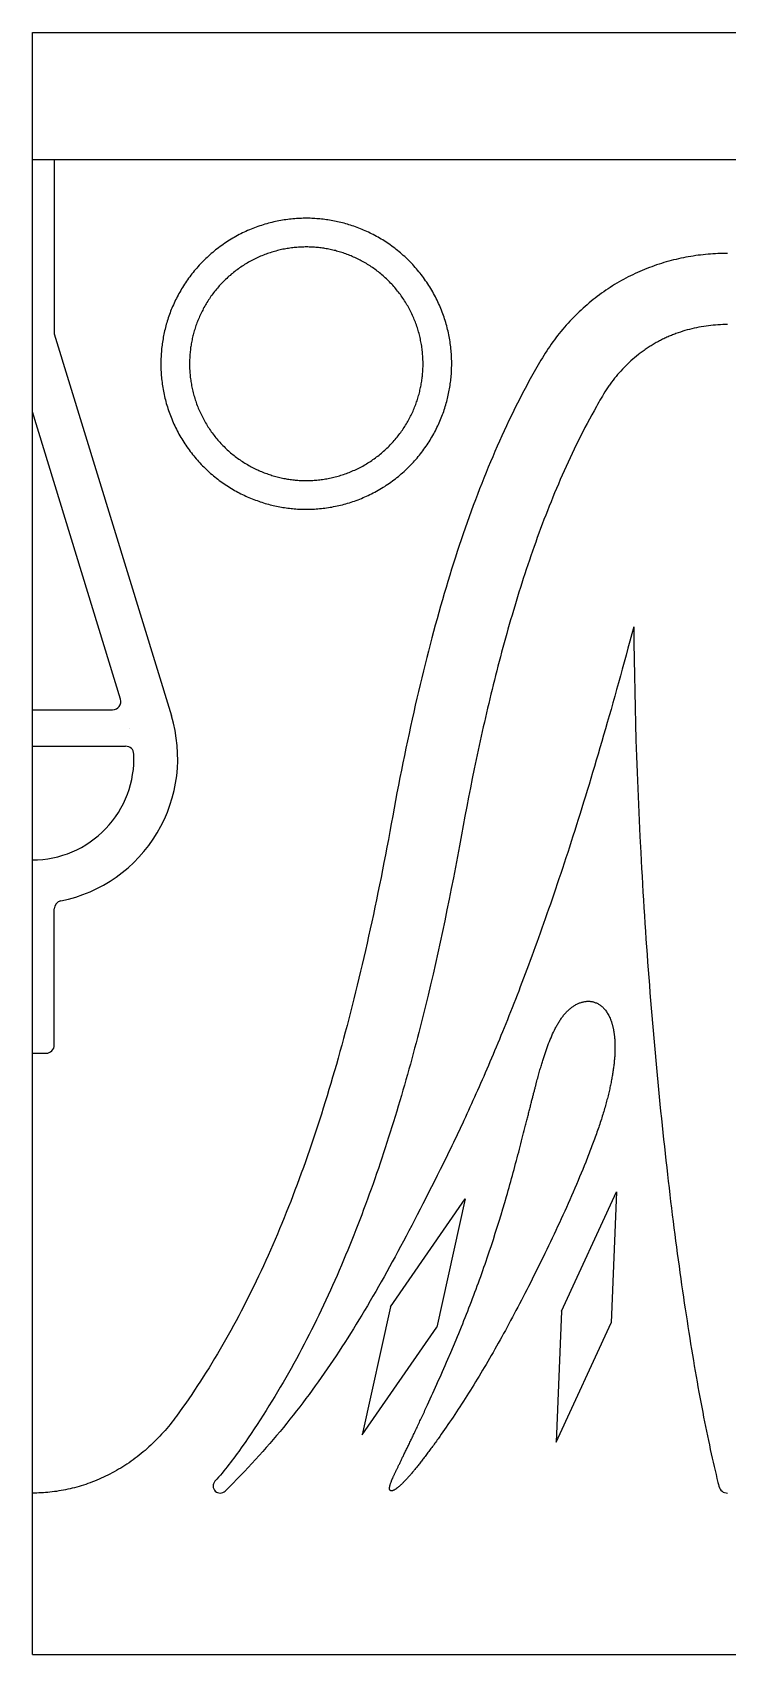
# Model space of a CAD drawing. Extents: x -111 to 2985, y -118 to 122.
# Drawn here: x -79.24 to -63.5, y 4.48 to 41.2 of the extents above; entities that cross this region are included whole.
import ezdxf

# ---------------------------------------------------------------- set-up
doc = ezdxf.new("R2010")
doc.units = 0
doc.layers.add('LAYER_03', color=5, linetype='CONTINUOUS')

msp = doc.modelspace()

# ---------------------------------------------------------------- linework, layer by layer
at = {"layer": 'LAYER_03'}
for points in [[(-79.245, 4.476), (-79.245, 41.2)], [(-79.245, 4.476), (-16.271, 4.476), (-16.271, 41.2)], [(-79.245, 41.2), (-16.271, 41.2)], [(-79.245, 38.321), (-16.271, 38.321)], [(-78.749, 38.321), (-78.749, 34.374)], [(-63.501, 36.197), (-63.556, 36.197), (-63.611, 36.196), (-63.667, 36.195), (-63.722, 36.193), (-63.777, 36.19), (-63.833, 36.187), (-63.888, 36.183), (-63.944, 36.178), (-64, 36.173), (-64.055, 36.168), (-64.111, 36.161), (-64.167, 36.154), (-64.223, 36.147), (-64.278, 36.138), (-64.334, 36.13), (-64.39, 36.12), (-64.446, 36.11), (-64.501, 36.099), (-64.557, 36.088), (-64.613, 36.075), (-64.668, 36.063), (-64.724, 36.049), (-64.779, 36.035), (-64.834, 36.02), (-64.889, 36.005), (-64.945, 35.989), (-65, 35.972), (-65.054, 35.954), (-65.109, 35.936), (-65.164, 35.917), (-65.218, 35.897), (-65.272, 35.877), (-65.326, 35.856), (-65.38, 35.835), (-65.434, 35.812), (-65.488, 35.789), (-65.541, 35.766), (-65.594, 35.741), (-65.647, 35.716), (-65.699, 35.691), (-65.752, 35.664), (-65.804, 35.637), (-65.855, 35.609), (-65.907, 35.581), (-65.958, 35.552), (-66.009, 35.522), (-66.06, 35.491), (-66.11, 35.46), (-66.16, 35.428), (-66.209, 35.396), (-66.259, 35.363), (-66.307, 35.329), (-66.356, 35.295), (-66.404, 35.26), (-66.452, 35.224), (-66.499, 35.188), (-66.546, 35.151), (-66.593, 35.113), (-66.639, 35.075), (-66.684, 35.036), (-66.729, 34.997), (-66.774, 34.957), (-66.819, 34.916), (-66.862, 34.875), (-66.906, 34.833), (-66.949, 34.791), (-66.991, 34.748), (-67.033, 34.704), (-67.074, 34.66), (-67.115, 34.616), (-67.156, 34.571), (-67.196, 34.525), (-67.235, 34.479), (-67.274, 34.432), (-67.312, 34.385), (-67.35, 34.337), (-67.387, 34.289), (-67.423, 34.241), (-67.46, 34.192), (-67.495, 34.142), (-67.53, 34.092), (-67.564, 34.042), (-67.598, 33.991), (-67.631, 33.94), (-67.664, 33.888), (-67.696, 33.836), (-67.727, 33.783), (-67.758, 33.73), (-67.819, 33.624), (-67.88, 33.517), (-67.939, 33.41), (-67.999, 33.302), (-68.057, 33.193), (-68.115, 33.083), (-68.173, 32.973), (-68.23, 32.862), (-68.286, 32.751), (-68.342, 32.638), (-68.397, 32.525), (-68.452, 32.412), (-68.506, 32.297), (-68.56, 32.182), (-68.613, 32.066), (-68.665, 31.95), (-68.717, 31.832), (-68.769, 31.714), (-68.82, 31.595), (-68.871, 31.476), (-68.921, 31.355), (-68.971, 31.234), (-69.02, 31.112), (-69.069, 30.989), (-69.117, 30.866), (-69.165, 30.742), (-69.213, 30.616), (-69.26, 30.49), (-69.306, 30.363), (-69.352, 30.236), (-69.398, 30.107), (-69.444, 29.978), (-69.489, 29.848), (-69.533, 29.716), (-69.578, 29.584), (-69.622, 29.451), (-69.665, 29.318), (-69.708, 29.183), (-69.751, 29.047), (-69.793, 28.911), (-69.836, 28.773), (-69.877, 28.635), (-69.919, 28.495), (-69.96, 28.355), (-70, 28.213), (-70.041, 28.071), (-70.081, 27.928), (-70.121, 27.783), (-70.16, 27.638), (-70.199, 27.492), (-70.238, 27.344), (-70.276, 27.196), (-70.315, 27.046), (-70.352, 26.895), (-70.39, 26.744), (-70.427, 26.591), (-70.464, 26.437), (-70.501, 26.282), (-70.538, 26.126), (-70.574, 25.969), (-70.61, 25.81), (-70.645, 25.65), (-70.681, 25.49), (-70.716, 25.328), (-70.751, 25.164), (-70.786, 25), (-70.82, 24.834), (-70.854, 24.667), (-70.888, 24.499), (-70.922, 24.33), (-70.955, 24.159), (-70.988, 23.987), (-71.021, 23.814), (-71.054, 23.639), (-71.086, 23.463), (-71.119, 23.285), (-71.151, 23.108), (-71.184, 22.932), (-71.217, 22.757), (-71.25, 22.584), (-71.283, 22.411), (-71.317, 22.239), (-71.35, 22.069), (-71.384, 21.899), (-71.419, 21.731), (-71.453, 21.563), (-71.488, 21.397), (-71.523, 21.231), (-71.558, 21.067), (-71.594, 20.904), (-71.63, 20.741), (-71.666, 20.58), (-71.702, 20.419), (-71.739, 20.26), (-71.775, 20.101), (-71.813, 19.944), (-71.85, 19.787), (-71.888, 19.632), (-71.925, 19.477), (-71.964, 19.323), (-72.002, 19.171), (-72.041, 19.019), (-72.08, 18.868), (-72.119, 18.718), (-72.159, 18.569), (-72.199, 18.42), (-72.239, 18.273), (-72.28, 18.126), (-72.32, 17.981), (-72.361, 17.836), (-72.403, 17.692), (-72.445, 17.549), (-72.487, 17.407), (-72.529, 17.266), (-72.572, 17.125), (-72.614, 16.986), (-72.658, 16.847), (-72.701, 16.709), (-72.745, 16.572), (-72.79, 16.435), (-72.834, 16.3), (-72.879, 16.165), (-72.924, 16.031), (-72.97, 15.898), (-73.016, 15.766), (-73.062, 15.634), (-73.109, 15.503), (-73.156, 15.373), (-73.203, 15.244), (-73.251, 15.116), (-73.299, 14.988), (-73.348, 14.861), (-73.396, 14.735), (-73.446, 14.61), (-73.495, 14.485), (-73.545, 14.361), (-73.596, 14.238), (-73.646, 14.116), (-73.697, 13.994), (-73.749, 13.873), (-73.801, 13.753), (-73.853, 13.633), (-73.906, 13.514), (-73.959, 13.396), (-74.013, 13.279), (-74.067, 13.162), (-74.122, 13.046), (-74.176, 12.931), (-74.232, 12.816), (-74.288, 12.702), (-74.344, 12.589), (-74.401, 12.476), (-74.458, 12.364), (-74.515, 12.253), (-74.573, 12.143), (-74.632, 12.033), (-74.691, 11.924), (-74.751, 11.815), (-74.811, 11.707), (-74.871, 11.6), (-74.932, 11.494), (-74.994, 11.388), (-75.056, 11.282), (-75.118, 11.178), (-75.181, 11.074), (-75.245, 10.971), (-75.309, 10.868), (-75.374, 10.766), (-75.439, 10.665), (-75.505, 10.564), (-75.571, 10.464), (-75.638, 10.364), (-75.706, 10.265), (-75.774, 10.167), (-75.843, 10.07), (-75.912, 9.973), (-75.982, 9.876), (-76.017, 9.828), (-76.053, 9.781), (-76.089, 9.734), (-76.126, 9.688), (-76.163, 9.642), (-76.201, 9.597), (-76.24, 9.552), (-76.279, 9.508), (-76.318, 9.464), (-76.358, 9.421), (-76.399, 9.379), (-76.44, 9.337), (-76.481, 9.296), (-76.523, 9.255), (-76.565, 9.215), (-76.608, 9.176), (-76.651, 9.137), (-76.695, 9.099), (-76.739, 9.062), (-76.783, 9.025), (-76.828, 8.99), (-76.873, 8.954), (-76.919, 8.92), (-76.964, 8.886), (-77.011, 8.853), (-77.057, 8.82), (-77.104, 8.789), (-77.151, 8.758), (-77.198, 8.728), (-77.246, 8.698), (-77.294, 8.67), (-77.342, 8.642), (-77.391, 8.614), (-77.439, 8.588), (-77.488, 8.562), (-77.537, 8.537), (-77.587, 8.513), (-77.636, 8.489), (-77.686, 8.467), (-77.736, 8.445), (-77.786, 8.424), (-77.836, 8.403), (-77.886, 8.384), (-77.936, 8.365), (-77.987, 8.347), (-78.037, 8.329), (-78.088, 8.313), (-78.138, 8.297), (-78.189, 8.282), (-78.24, 8.267), (-78.29, 8.254), (-78.341, 8.241), (-78.392, 8.229), (-78.443, 8.217), (-78.493, 8.207), (-78.544, 8.197), (-78.595, 8.188), (-78.645, 8.179), (-78.696, 8.171), (-78.746, 8.164), (-78.797, 8.158), (-78.847, 8.152), (-78.897, 8.147), (-78.947, 8.143), (-78.997, 8.139), (-79.047, 8.137), (-79.096, 8.134), (-79.146, 8.133), (-79.195, 8.132), (-79.245, 8.131)], [(-63.501, 34.586), (-63.556, 34.586), (-63.61, 34.585), (-63.664, 34.583), (-63.718, 34.58), (-63.773, 34.576), (-63.827, 34.571), (-63.881, 34.566), (-63.935, 34.56), (-63.989, 34.552), (-64.042, 34.544), (-64.096, 34.536), (-64.149, 34.526), (-64.203, 34.515), (-64.256, 34.504), (-64.309, 34.492), (-64.362, 34.478), (-64.414, 34.464), (-64.466, 34.449), (-64.518, 34.434), (-64.57, 34.417), (-64.621, 34.4), (-64.673, 34.381), (-64.698, 34.372), (-64.723, 34.362), (-64.749, 34.352), (-64.774, 34.342), (-64.799, 34.332), (-64.824, 34.321), (-64.849, 34.31), (-64.874, 34.299), (-64.899, 34.288), (-64.923, 34.276), (-64.948, 34.265), (-64.972, 34.253), (-64.996, 34.241), (-65.021, 34.228), (-65.045, 34.216), (-65.069, 34.203), (-65.093, 34.19), (-65.116, 34.177), (-65.14, 34.164), (-65.164, 34.15), (-65.187, 34.136), (-65.21, 34.122), (-65.233, 34.108), (-65.256, 34.094), (-65.279, 34.079), (-65.302, 34.064), (-65.325, 34.049), (-65.347, 34.034), (-65.37, 34.019), (-65.392, 34.003), (-65.414, 33.987), (-65.436, 33.971), (-65.458, 33.955), (-65.48, 33.939), (-65.501, 33.922), (-65.522, 33.906), (-65.565, 33.872), (-65.607, 33.837), (-65.648, 33.801), (-65.689, 33.765), (-65.729, 33.729), (-65.768, 33.691), (-65.807, 33.653), (-65.845, 33.615), (-65.882, 33.575), (-65.919, 33.535), (-65.956, 33.495), (-65.991, 33.454), (-66.026, 33.412), (-66.06, 33.37), (-66.094, 33.327), (-66.127, 33.284), (-66.159, 33.24), (-66.175, 33.218), (-66.191, 33.196), (-66.206, 33.174), (-66.222, 33.151), (-66.237, 33.129), (-66.252, 33.106), (-66.281, 33.06), (-66.309, 33.014), (-66.337, 32.968), (-66.365, 32.921), (-66.393, 32.874), (-66.42, 32.827), (-66.447, 32.78), (-66.473, 32.732), (-66.526, 32.637), (-66.578, 32.542), (-66.63, 32.446), (-66.681, 32.35), (-66.731, 32.254), (-66.781, 32.158), (-66.83, 32.061), (-66.879, 31.964), (-66.927, 31.866), (-66.974, 31.768), (-67.021, 31.67), (-67.068, 31.572), (-67.113, 31.473), (-67.158, 31.374), (-67.203, 31.275), (-67.247, 31.176), (-67.29, 31.076), (-67.333, 30.977), (-67.376, 30.877), (-67.418, 30.776), (-67.459, 30.676), (-67.5, 30.575), (-67.541, 30.474), (-67.581, 30.373), (-67.62, 30.272), (-67.659, 30.171), (-67.698, 30.069), (-67.736, 29.967), (-67.773, 29.865), (-67.811, 29.763), (-67.847, 29.661), (-67.884, 29.559), (-67.92, 29.456), (-67.955, 29.353), (-67.99, 29.251), (-68.025, 29.148), (-68.06, 29.044), (-68.094, 28.941), (-68.127, 28.838), (-68.16, 28.734), (-68.193, 28.631), (-68.226, 28.527), (-68.258, 28.423), (-68.29, 28.319), (-68.321, 28.215), (-68.352, 28.111), (-68.383, 28.007), (-68.414, 27.903), (-68.444, 27.798), (-68.474, 27.694), (-68.503, 27.589), (-68.532, 27.485), (-68.561, 27.38), (-68.59, 27.275), (-68.618, 27.17), (-68.646, 27.065), (-68.674, 26.96), (-68.701, 26.855), (-68.728, 26.75), (-68.755, 26.644), (-68.781, 26.539), (-68.808, 26.433), (-68.834, 26.328), (-68.86, 26.222), (-68.885, 26.117), (-68.91, 26.011), (-68.935, 25.905), (-68.96, 25.8), (-68.985, 25.694), (-69.009, 25.588), (-69.033, 25.482), (-69.057, 25.376), (-69.08, 25.27), (-69.104, 25.164), (-69.15, 24.951), (-69.195, 24.739), (-69.239, 24.526), (-69.282, 24.313), (-69.325, 24.1), (-69.367, 23.886), (-69.408, 23.673), (-69.449, 23.459), (-69.488, 23.246), (-69.527, 23.032), (-69.572, 22.789), (-69.617, 22.546), (-69.663, 22.303), (-69.71, 22.06), (-69.758, 21.817), (-69.806, 21.575), (-69.856, 21.333), (-69.906, 21.09), (-69.957, 20.849), (-70.009, 20.607), (-70.062, 20.365), (-70.117, 20.124), (-70.172, 19.883), (-70.228, 19.642), (-70.285, 19.402), (-70.344, 19.162), (-70.403, 18.922), (-70.433, 18.802), (-70.464, 18.682), (-70.495, 18.562), (-70.526, 18.443), (-70.557, 18.323), (-70.589, 18.203), (-70.621, 18.084), (-70.653, 17.965), (-70.685, 17.845), (-70.718, 17.726), (-70.752, 17.607), (-70.785, 17.488), (-70.819, 17.369), (-70.853, 17.251), (-70.888, 17.132), (-70.923, 17.013), (-70.958, 16.895), (-70.994, 16.777), (-71.03, 16.658), (-71.066, 16.54), (-71.103, 16.422), (-71.14, 16.304), (-71.177, 16.186), (-71.215, 16.069), (-71.253, 15.951), (-71.292, 15.834), (-71.331, 15.716), (-71.37, 15.599), (-71.41, 15.482), (-71.45, 15.365), (-71.49, 15.248), (-71.531, 15.132), (-71.573, 15.015), (-71.615, 14.899), (-71.657, 14.783), (-71.699, 14.667), (-71.743, 14.551), (-71.786, 14.435), (-71.83, 14.32), (-71.874, 14.204), (-71.919, 14.089), (-71.965, 13.974), (-72.011, 13.859), (-72.057, 13.744), (-72.104, 13.63), (-72.151, 13.516), (-72.199, 13.402), (-72.247, 13.288), (-72.296, 13.174), (-72.345, 13.061), (-72.395, 12.948), (-72.445, 12.835), (-72.496, 12.722), (-72.547, 12.61), (-72.599, 12.498), (-72.652, 12.386), (-72.704, 12.274), (-72.758, 12.163), (-72.812, 12.051), (-72.867, 11.941), (-72.922, 11.83), (-72.978, 11.72), (-73.034, 11.61), (-73.091, 11.5), (-73.149, 11.391), (-73.207, 11.281), (-73.266, 11.173), (-73.325, 11.064), (-73.385, 10.956), (-73.446, 10.848), (-73.507, 10.741), (-73.568, 10.634), (-73.631, 10.527), (-73.694, 10.421), (-73.757, 10.315), (-73.822, 10.209), (-73.887, 10.104), (-73.952, 9.999), (-74.019, 9.895), (-74.086, 9.791), (-74.153, 9.687), (-74.221, 9.584), (-74.29, 9.482), (-74.36, 9.38), (-74.43, 9.278), (-74.501, 9.176), (-74.572, 9.075), (-74.608, 9.025), (-74.644, 8.975), (-74.681, 8.925), (-74.718, 8.876), (-74.755, 8.826), (-74.793, 8.777), (-74.831, 8.729), (-74.869, 8.68), (-74.908, 8.632), (-74.948, 8.585), (-74.988, 8.537), (-75.028, 8.491), (-75.069, 8.444), (-75.11, 8.398)], [(-78.749, 34.374), (-76.098, 25.73)], [(-65.627, 27.747), (-65.67, 27.584), (-65.714, 27.422), (-65.757, 27.261), (-65.8, 27.102), (-65.843, 26.944), (-65.886, 26.787), (-65.929, 26.632), (-65.971, 26.477), (-66.014, 26.324), (-66.056, 26.173), (-66.098, 26.022), (-66.141, 25.873), (-66.183, 25.725), (-66.225, 25.578), (-66.267, 25.432), (-66.308, 25.288), (-66.35, 25.144), (-66.392, 25.002), (-66.433, 24.861), (-66.474, 24.722), (-66.516, 24.583), (-66.557, 24.445), (-66.598, 24.309), (-66.639, 24.174), (-66.68, 24.04), (-66.72, 23.907), (-66.761, 23.775), (-66.802, 23.644), (-66.842, 23.514), (-66.882, 23.385), (-66.923, 23.258), (-66.963, 23.131), (-67.003, 23.006), (-67.043, 22.881), (-67.082, 22.758), (-67.122, 22.636), (-67.162, 22.514), (-67.201, 22.394), (-67.241, 22.274), (-67.28, 22.156), (-67.319, 22.039), (-67.358, 21.922), (-67.397, 21.807), (-67.436, 21.692), (-67.475, 21.579), (-67.514, 21.466), (-67.553, 21.355), (-67.591, 21.244), (-67.63, 21.134), (-67.668, 21.026), (-67.706, 20.918), (-67.744, 20.811), (-67.782, 20.704), (-67.82, 20.599), (-67.858, 20.495), (-67.896, 20.391), (-67.934, 20.289), (-67.971, 20.187), (-68.009, 20.086), (-68.046, 19.986), (-68.084, 19.886), (-68.121, 19.788), (-68.158, 19.69), (-68.195, 19.593), (-68.232, 19.497), (-68.269, 19.402), (-68.306, 19.307), (-68.343, 19.213), (-68.379, 19.12), (-68.416, 19.028), (-68.452, 18.936), (-68.489, 18.846), (-68.525, 18.756), (-68.561, 18.666), (-68.597, 18.578), (-68.633, 18.49), (-68.669, 18.402), (-68.705, 18.316), (-68.741, 18.23), (-68.777, 18.145), (-68.812, 18.06), (-68.848, 17.976), (-68.883, 17.893), (-68.919, 17.81), (-68.954, 17.728), (-68.989, 17.647), (-69.024, 17.566), (-69.059, 17.486), (-69.094, 17.407), (-69.129, 17.328), (-69.164, 17.249), (-69.199, 17.171), (-69.233, 17.094), (-69.268, 17.017), (-69.302, 16.941), (-69.337, 16.866), (-69.371, 16.791), (-69.405, 16.716), (-69.44, 16.642), (-69.474, 16.568), (-69.508, 16.495), (-69.542, 16.423), (-69.576, 16.351), (-69.609, 16.279), (-69.643, 16.208), (-69.677, 16.137), (-69.71, 16.067), (-69.744, 15.997), (-69.777, 15.928), (-69.811, 15.859), (-69.844, 15.791), (-69.877, 15.723), (-69.911, 15.655), (-69.944, 15.588), (-70.01, 15.454), (-70.075, 15.322), (-70.141, 15.192), (-70.206, 15.062), (-70.271, 14.934), (-70.335, 14.808), (-70.4, 14.682), (-70.464, 14.558), (-70.528, 14.434), (-70.591, 14.312), (-70.655, 14.19), (-70.718, 14.07), (-70.781, 13.951), (-70.844, 13.832), (-70.907, 13.715), (-70.969, 13.598), (-71.032, 13.483), (-71.094, 13.368), (-71.157, 13.254), (-71.219, 13.141), (-71.282, 13.029), (-71.345, 12.918), (-71.407, 12.808), (-71.47, 12.698), (-71.533, 12.589), (-71.595, 12.481), (-71.658, 12.374), (-71.722, 12.268), (-71.785, 12.162), (-71.849, 12.057), (-71.912, 11.953), (-71.976, 11.849), (-72.04, 11.746), (-72.105, 11.644), (-72.17, 11.542), (-72.235, 11.441), (-72.3, 11.341), (-72.366, 11.241), (-72.433, 11.142), (-72.499, 11.043), (-72.566, 10.945), (-72.634, 10.847), (-72.702, 10.75), (-72.77, 10.654), (-72.839, 10.558), (-72.909, 10.462), (-72.979, 10.367), (-73.049, 10.272), (-73.12, 10.178), (-73.192, 10.084), (-73.265, 9.991), (-73.338, 9.897), (-73.412, 9.805), (-73.486, 9.712), (-73.561, 9.62), (-73.637, 9.528), (-73.714, 9.437), (-73.792, 9.346), (-73.87, 9.255), (-73.949, 9.164), (-74.029, 9.073), (-74.11, 8.983), (-74.192, 8.893), (-74.274, 8.803), (-74.358, 8.713), (-74.442, 8.624), (-74.528, 8.534), (-74.614, 8.445), (-74.702, 8.356), (-74.79, 8.267), (-74.88, 8.177)], [(-65.627, 27.747), (-65.623, 27.38), (-65.618, 27.012), (-65.612, 26.645), (-65.605, 26.278), (-65.596, 25.911), (-65.587, 25.544), (-65.576, 25.178), (-65.564, 24.812), (-65.55, 24.447), (-65.536, 24.082), (-65.521, 23.719), (-65.504, 23.356), (-65.487, 22.994), (-65.468, 22.634), (-65.459, 22.454), (-65.449, 22.275), (-65.439, 22.096), (-65.428, 21.917), (-65.418, 21.738), (-65.407, 21.56), (-65.396, 21.383), (-65.384, 21.205), (-65.373, 21.028), (-65.361, 20.852), (-65.349, 20.676), (-65.337, 20.5), (-65.324, 20.325), (-65.312, 20.151), (-65.299, 19.976), (-65.286, 19.803), (-65.273, 19.63), (-65.259, 19.457), (-65.245, 19.285), (-65.232, 19.113), (-65.217, 18.942), (-65.203, 18.772), (-65.189, 18.602), (-65.174, 18.433), (-65.159, 18.264), (-65.144, 18.096), (-65.129, 17.929), (-65.114, 17.762), (-65.098, 17.596), (-65.082, 17.431), (-65.066, 17.266), (-65.05, 17.102), (-65.034, 16.939), (-65.018, 16.776), (-65.001, 16.614), (-64.984, 16.453), (-64.967, 16.293), (-64.95, 16.134), (-64.933, 15.975), (-64.916, 15.817), (-64.898, 15.66), (-64.88, 15.503), (-64.863, 15.348), (-64.845, 15.193), (-64.827, 15.04), (-64.808, 14.887), (-64.79, 14.735), (-64.772, 14.584), (-64.753, 14.434), (-64.734, 14.284), (-64.716, 14.136), (-64.697, 13.989), (-64.678, 13.842), (-64.658, 13.697), (-64.639, 13.553), (-64.62, 13.409), (-64.6, 13.267), (-64.581, 13.125), (-64.561, 12.985), (-64.541, 12.846), (-64.521, 12.708), (-64.501, 12.571), (-64.481, 12.435), (-64.461, 12.3), (-64.441, 12.166), (-64.42, 12.033), (-64.4, 11.902), (-64.379, 11.771), (-64.359, 11.642), (-64.338, 11.514), (-64.317, 11.387), (-64.297, 11.262), (-64.276, 11.137), (-64.255, 11.014), (-64.234, 10.892), (-64.213, 10.771), (-64.192, 10.652), (-64.171, 10.534), (-64.15, 10.417), (-64.128, 10.301), (-64.107, 10.187), (-64.086, 10.074), (-64.064, 9.963), (-64.043, 9.853), (-64.022, 9.744), (-64, 9.636), (-63.979, 9.53), (-63.957, 9.426), (-63.936, 9.323), (-63.914, 9.221), (-63.893, 9.121), (-63.871, 9.022), (-63.849, 8.924), (-63.828, 8.828), (-63.806, 8.734), (-63.785, 8.641), (-63.763, 8.55), (-63.741, 8.46), (-63.72, 8.372), (-63.709, 8.328), (-63.698, 8.285)], [(-77.046, 25.44), (-77.046, 25.44)], [(-79.245, 25.041), (-77.133, 25.041)], [(-71.138, 12.349), (-69.447, 14.79), (-70.083, 11.89)], [(-67.259, 12.254), (-66.017, 14.951), (-66.14, 11.985)], [(-71.138, 12.349), (-71.775, 9.449), (-70.083, 11.89)], [(-67.259, 12.254), (-67.382, 9.288), (-66.14, 11.985)]]:
    msp.add_lwpolyline(points, dxfattribs=at)
for points in [[(-69.78, 33.244), (-69.775, 33.28), (-69.771, 33.316), (-69.767, 33.353), (-69.763, 33.39), (-69.76, 33.427), (-69.757, 33.464), (-69.754, 33.501), (-69.752, 33.539), (-69.751, 33.576), (-69.75, 33.614), (-69.749, 33.652), (-69.749, 33.691), (-69.749, 33.729), (-69.749, 33.767), (-69.75, 33.806), (-69.752, 33.845), (-69.754, 33.884), (-69.756, 33.923), (-69.759, 33.962), (-69.762, 34.001), (-69.766, 34.04), (-69.771, 34.08), (-69.775, 34.119), (-69.781, 34.159), (-69.787, 34.198), (-69.793, 34.238), (-69.8, 34.278), (-69.807, 34.318), (-69.815, 34.357), (-69.823, 34.397), (-69.832, 34.437), (-69.842, 34.476), (-69.852, 34.516), (-69.862, 34.556), (-69.873, 34.596), (-69.884, 34.635), (-69.896, 34.675), (-69.909, 34.714), (-69.922, 34.754), (-69.936, 34.793), (-69.95, 34.832), (-69.964, 34.871), (-69.979, 34.91), (-69.995, 34.949), (-70.011, 34.988), (-70.028, 35.026), (-70.045, 35.065), (-70.063, 35.103), (-70.081, 35.141), (-70.1, 35.179), (-70.119, 35.217), (-70.139, 35.254), (-70.159, 35.291), (-70.18, 35.328), (-70.201, 35.365), (-70.223, 35.402), (-70.245, 35.438), (-70.268, 35.474), (-70.291, 35.51), (-70.315, 35.545), (-70.339, 35.58), (-70.363, 35.615), (-70.388, 35.65), (-70.414, 35.684), (-70.44, 35.718), (-70.466, 35.751), (-70.493, 35.784), (-70.52, 35.817), (-70.548, 35.85), (-70.576, 35.882), (-70.604, 35.913), (-70.633, 35.945), (-70.662, 35.976), (-70.692, 36.006), (-70.721, 36.036), (-70.752, 36.066), (-70.782, 36.095), (-70.813, 36.124), (-70.845, 36.152), (-70.876, 36.18), (-70.908, 36.208), (-70.94, 36.235), (-70.973, 36.261), (-71.006, 36.288), (-71.039, 36.313), (-71.072, 36.339), (-71.106, 36.363), (-71.14, 36.388), (-71.174, 36.411), (-71.208, 36.435), (-71.243, 36.458), (-71.277, 36.48), (-71.312, 36.502), (-71.347, 36.523), (-71.383, 36.544), (-71.418, 36.564), (-71.454, 36.584), (-71.49, 36.604), (-71.526, 36.623), (-71.562, 36.641), (-71.598, 36.659), (-71.634, 36.677), (-71.671, 36.693), (-71.707, 36.71), (-71.744, 36.726), (-71.78, 36.741), (-71.817, 36.756), (-71.854, 36.771), (-71.891, 36.785), (-71.927, 36.798), (-71.964, 36.811), (-72.001, 36.824), (-72.038, 36.836), (-72.075, 36.847), (-72.112, 36.859), (-72.149, 36.869), (-72.186, 36.879), (-72.222, 36.889), (-72.259, 36.898), (-72.296, 36.907), (-72.333, 36.915), (-72.369, 36.923), (-72.406, 36.931), (-72.442, 36.938), (-72.479, 36.944), (-72.515, 36.95), (-72.551, 36.956), (-72.587, 36.961), (-72.623, 36.966), (-72.66, 36.97), (-72.696, 36.974), (-72.733, 36.978), (-72.77, 36.981), (-72.807, 36.984), (-72.845, 36.987), (-72.882, 36.989), (-72.92, 36.99), (-72.958, 36.992), (-72.996, 36.992), (-73.034, 36.993), (-73.072, 36.993), (-73.111, 36.992), (-73.15, 36.991), (-73.188, 36.989), (-73.227, 36.987), (-73.266, 36.985), (-73.305, 36.982), (-73.345, 36.979), (-73.384, 36.975), (-73.423, 36.971), (-73.463, 36.966), (-73.502, 36.96), (-73.542, 36.955), (-73.582, 36.948), (-73.621, 36.941), (-73.661, 36.934), (-73.701, 36.926), (-73.74, 36.918), (-73.78, 36.909), (-73.82, 36.9), (-73.86, 36.89), (-73.899, 36.879), (-73.939, 36.868), (-73.979, 36.857), (-74.018, 36.845), (-74.058, 36.832), (-74.097, 36.819), (-74.136, 36.806), (-74.175, 36.792), (-74.215, 36.777), (-74.254, 36.762), (-74.292, 36.746), (-74.331, 36.73), (-74.37, 36.713), (-74.408, 36.696), (-74.446, 36.678), (-74.484, 36.66), (-74.522, 36.641), (-74.56, 36.622), (-74.598, 36.602), (-74.635, 36.582), (-74.672, 36.561), (-74.709, 36.54), (-74.745, 36.518), (-74.781, 36.496), (-74.817, 36.473), (-74.853, 36.45), (-74.888, 36.427), (-74.924, 36.403), (-74.958, 36.378), (-74.993, 36.353), (-75.027, 36.327), (-75.061, 36.302), (-75.095, 36.275), (-75.128, 36.248), (-75.161, 36.221), (-75.193, 36.194), (-75.225, 36.166), (-75.257, 36.137), (-75.288, 36.108), (-75.319, 36.079), (-75.349, 36.05), (-75.38, 36.02), (-75.409, 35.989), (-75.438, 35.959), (-75.467, 35.928), (-75.496, 35.897), (-75.524, 35.865), (-75.551, 35.833), (-75.578, 35.801), (-75.605, 35.768), (-75.631, 35.735), (-75.657, 35.702), (-75.682, 35.669), (-75.707, 35.635), (-75.731, 35.602), (-75.755, 35.567), (-75.778, 35.533), (-75.801, 35.499), (-75.823, 35.464), (-75.845, 35.429), (-75.867, 35.394), (-75.887, 35.358), (-75.908, 35.323), (-75.928, 35.287), (-75.947, 35.251), (-75.966, 35.216), (-75.985, 35.179), (-76.003, 35.143), (-76.02, 35.107), (-76.037, 35.071), (-76.053, 35.034), (-76.069, 34.998), (-76.085, 34.961), (-76.1, 34.924), (-76.114, 34.887), (-76.128, 34.851), (-76.142, 34.814), (-76.155, 34.777), (-76.167, 34.74), (-76.179, 34.703), (-76.191, 34.666), (-76.202, 34.629), (-76.213, 34.593), (-76.223, 34.556), (-76.232, 34.519), (-76.242, 34.482), (-76.25, 34.445), (-76.259, 34.409), (-76.267, 34.372), (-76.274, 34.336), (-76.281, 34.299), (-76.287, 34.263), (-76.294, 34.226), (-76.299, 34.19), (-76.304, 34.154), (-76.309, 34.118), (-76.314, 34.082), (-76.318, 34.045), (-76.322, 34.008), (-76.325, 33.971), (-76.328, 33.934), (-76.33, 33.897), (-76.332, 33.859), (-76.334, 33.821), (-76.335, 33.783), (-76.336, 33.745), (-76.336, 33.707), (-76.336, 33.669), (-76.335, 33.63), (-76.334, 33.592), (-76.333, 33.553), (-76.331, 33.514), (-76.328, 33.475), (-76.326, 33.436), (-76.322, 33.397), (-76.318, 33.357), (-76.314, 33.318), (-76.309, 33.278), (-76.304, 33.239), (-76.298, 33.199), (-76.292, 33.16), (-76.285, 33.12), (-76.277, 33.08), (-76.27, 33.041), (-76.261, 33.001), (-76.252, 32.961), (-76.243, 32.921), (-76.233, 32.882), (-76.223, 32.842), (-76.212, 32.802), (-76.2, 32.763), (-76.188, 32.723), (-76.176, 32.684), (-76.163, 32.644), (-76.149, 32.605), (-76.135, 32.566), (-76.12, 32.527), (-76.105, 32.488), (-76.09, 32.449), (-76.073, 32.41), (-76.057, 32.371), (-76.04, 32.333), (-76.022, 32.295), (-76.004, 32.257), (-75.985, 32.219), (-75.966, 32.181), (-75.946, 32.144), (-75.926, 32.106), (-75.905, 32.069), (-75.884, 32.033), (-75.862, 31.996), (-75.84, 31.96), (-75.817, 31.924), (-75.794, 31.888), (-75.77, 31.853), (-75.746, 31.818), (-75.721, 31.783), (-75.696, 31.748), (-75.671, 31.714), (-75.645, 31.68), (-75.619, 31.647), (-75.592, 31.614), (-75.565, 31.581), (-75.537, 31.548), (-75.509, 31.516), (-75.481, 31.484), (-75.452, 31.453), (-75.423, 31.422), (-75.393, 31.392), (-75.363, 31.362), (-75.333, 31.332), (-75.302, 31.303), (-75.271, 31.274), (-75.24, 31.246), (-75.208, 31.218), (-75.176, 31.19), (-75.144, 31.163), (-75.112, 31.136), (-75.079, 31.11), (-75.046, 31.084), (-75.012, 31.059), (-74.979, 31.034), (-74.945, 31.01), (-74.911, 30.986), (-74.877, 30.963), (-74.842, 30.94), (-74.807, 30.918), (-74.772, 30.896), (-74.737, 30.875), (-74.702, 30.854), (-74.666, 30.833), (-74.631, 30.813), (-74.595, 30.794), (-74.559, 30.775), (-74.523, 30.757), (-74.487, 30.739), (-74.45, 30.721), (-74.414, 30.704), (-74.378, 30.688), (-74.341, 30.672), (-74.304, 30.656), (-74.268, 30.642), (-74.231, 30.627), (-74.194, 30.613), (-74.157, 30.6), (-74.12, 30.587), (-74.084, 30.574), (-74.047, 30.562), (-74.01, 30.55), (-73.973, 30.539), (-73.936, 30.529), (-73.899, 30.518), (-73.862, 30.509), (-73.826, 30.5), (-73.789, 30.491), (-73.752, 30.482), (-73.715, 30.475), (-73.679, 30.467), (-73.642, 30.46), (-73.606, 30.454), (-73.57, 30.448), (-73.534, 30.442), (-73.498, 30.437), (-73.461, 30.432), (-73.425, 30.427), (-73.388, 30.423), (-73.352, 30.42), (-73.315, 30.416), (-73.277, 30.414), (-73.24, 30.411), (-73.203, 30.409), (-73.165, 30.407), (-73.127, 30.406), (-73.089, 30.405), (-73.051, 30.405), (-73.012, 30.405), (-72.974, 30.406), (-72.935, 30.407), (-72.896, 30.408), (-72.857, 30.41), (-72.818, 30.413), (-72.779, 30.416), (-72.74, 30.419), (-72.701, 30.423), (-72.661, 30.427), (-72.622, 30.432), (-72.582, 30.437), (-72.543, 30.443), (-72.503, 30.45), (-72.463, 30.456), (-72.424, 30.464), (-72.384, 30.472), (-72.344, 30.48), (-72.304, 30.489), (-72.265, 30.498), (-72.225, 30.508), (-72.185, 30.519), (-72.146, 30.529), (-72.106, 30.541), (-72.067, 30.553), (-72.027, 30.565), (-71.988, 30.579), (-71.948, 30.592), (-71.909, 30.606), (-71.87, 30.621), (-71.831, 30.636), (-71.792, 30.652), (-71.753, 30.668), (-71.715, 30.684), (-71.676, 30.702), (-71.638, 30.719), (-71.6, 30.738), (-71.562, 30.756), (-71.525, 30.776), (-71.487, 30.795), (-71.45, 30.816), (-71.413, 30.836), (-71.376, 30.858), (-71.34, 30.879), (-71.303, 30.902), (-71.267, 30.924), (-71.232, 30.947), (-71.196, 30.971), (-71.161, 30.995), (-71.126, 31.02), (-71.092, 31.045), (-71.057, 31.07), (-71.024, 31.096), (-70.99, 31.123), (-70.957, 31.149), (-70.924, 31.177), (-70.892, 31.204), (-70.86, 31.232), (-70.828, 31.261), (-70.797, 31.289), (-70.766, 31.319), (-70.735, 31.348), (-70.705, 31.378), (-70.675, 31.408), (-70.646, 31.439), (-70.617, 31.47), (-70.589, 31.501), (-70.561, 31.533), (-70.533, 31.565), (-70.506, 31.597), (-70.48, 31.63), (-70.454, 31.662), (-70.428, 31.695), (-70.403, 31.729), (-70.378, 31.762), (-70.354, 31.796), (-70.33, 31.83), (-70.306, 31.865), (-70.284, 31.899), (-70.261, 31.934), (-70.239, 31.969), (-70.218, 32.004), (-70.197, 32.039), (-70.177, 32.075), (-70.157, 32.111), (-70.137, 32.146), (-70.118, 32.182), (-70.1, 32.218), (-70.082, 32.254), (-70.065, 32.291), (-70.048, 32.327), (-70.031, 32.364), (-70.015, 32.4), (-70, 32.437), (-69.985, 32.474), (-69.97, 32.51), (-69.956, 32.547), (-69.943, 32.584), (-69.93, 32.621), (-69.917, 32.658), (-69.905, 32.695), (-69.894, 32.731), (-69.883, 32.768), (-69.872, 32.805), (-69.862, 32.842), (-69.852, 32.879), (-69.843, 32.916), (-69.834, 32.952), (-69.826, 32.989), (-69.818, 33.026), (-69.811, 33.062), (-69.804, 33.099), (-69.797, 33.135), (-69.791, 33.171), (-69.785, 33.208)], [(-70.424, 33.334), (-70.42, 33.363), (-70.416, 33.392), (-70.413, 33.421), (-70.41, 33.451), (-70.407, 33.48), (-70.405, 33.51), (-70.403, 33.54), (-70.401, 33.57), (-70.4, 33.601), (-70.399, 33.631), (-70.399, 33.662), (-70.398, 33.692), (-70.398, 33.723), (-70.399, 33.754), (-70.4, 33.785), (-70.401, 33.816), (-70.403, 33.847), (-70.404, 33.879), (-70.407, 33.91), (-70.41, 33.942), (-70.413, 33.973), (-70.416, 34.005), (-70.42, 34.036), (-70.424, 34.068), (-70.429, 34.1), (-70.434, 34.132), (-70.44, 34.164), (-70.445, 34.195), (-70.452, 34.227), (-70.458, 34.259), (-70.466, 34.291), (-70.473, 34.323), (-70.481, 34.355), (-70.489, 34.387), (-70.498, 34.419), (-70.507, 34.45), (-70.517, 34.482), (-70.527, 34.514), (-70.538, 34.545), (-70.548, 34.577), (-70.56, 34.609), (-70.571, 34.64), (-70.584, 34.671), (-70.596, 34.702), (-70.609, 34.733), (-70.623, 34.764), (-70.636, 34.795), (-70.651, 34.826), (-70.665, 34.857), (-70.68, 34.887), (-70.696, 34.917), (-70.712, 34.947), (-70.728, 34.977), (-70.745, 35.007), (-70.762, 35.036), (-70.779, 35.066), (-70.797, 35.095), (-70.815, 35.124), (-70.834, 35.152), (-70.853, 35.181), (-70.872, 35.209), (-70.892, 35.237), (-70.912, 35.265), (-70.932, 35.292), (-70.953, 35.319), (-70.974, 35.346), (-70.996, 35.373), (-71.018, 35.399), (-71.04, 35.425), (-71.062, 35.451), (-71.085, 35.476), (-71.108, 35.502), (-71.132, 35.526), (-71.155, 35.551), (-71.179, 35.575), (-71.204, 35.599), (-71.228, 35.622), (-71.253, 35.645), (-71.278, 35.668), (-71.304, 35.691), (-71.329, 35.713), (-71.355, 35.735), (-71.381, 35.756), (-71.408, 35.777), (-71.434, 35.798), (-71.461, 35.818), (-71.488, 35.838), (-71.515, 35.857), (-71.542, 35.876), (-71.57, 35.895), (-71.598, 35.913), (-71.626, 35.931), (-71.654, 35.949), (-71.682, 35.966), (-71.71, 35.983), (-71.739, 35.999), (-71.767, 36.015), (-71.796, 36.031), (-71.825, 36.046), (-71.854, 36.061), (-71.883, 36.075), (-71.912, 36.089), (-71.941, 36.103), (-71.971, 36.116), (-72, 36.129), (-72.029, 36.141), (-72.059, 36.153), (-72.088, 36.165), (-72.118, 36.176), (-72.147, 36.187), (-72.177, 36.197), (-72.207, 36.207), (-72.236, 36.217), (-72.266, 36.226), (-72.295, 36.235), (-72.325, 36.244), (-72.355, 36.252), (-72.384, 36.26), (-72.414, 36.267), (-72.443, 36.274), (-72.473, 36.281), (-72.502, 36.287), (-72.531, 36.293), (-72.561, 36.299), (-72.59, 36.304), (-72.619, 36.309), (-72.648, 36.313), (-72.677, 36.317), (-72.706, 36.321), (-72.735, 36.325), (-72.765, 36.328), (-72.794, 36.331), (-72.824, 36.334), (-72.854, 36.336), (-72.884, 36.338), (-72.914, 36.34), (-72.944, 36.341), (-72.974, 36.342), (-73.005, 36.343), (-73.036, 36.343), (-73.066, 36.343), (-73.097, 36.342), (-73.128, 36.341), (-73.16, 36.34), (-73.191, 36.339), (-73.222, 36.337), (-73.253, 36.334), (-73.285, 36.332), (-73.317, 36.329), (-73.348, 36.325), (-73.38, 36.321), (-73.412, 36.317), (-73.443, 36.312), (-73.475, 36.307), (-73.507, 36.302), (-73.539, 36.296), (-73.571, 36.29), (-73.603, 36.283), (-73.635, 36.276), (-73.666, 36.268), (-73.698, 36.26), (-73.73, 36.252), (-73.762, 36.243), (-73.794, 36.234), (-73.826, 36.224), (-73.857, 36.214), (-73.889, 36.204), (-73.92, 36.193), (-73.952, 36.181), (-73.983, 36.17), (-74.015, 36.158), (-74.046, 36.145), (-74.077, 36.132), (-74.108, 36.119), (-74.139, 36.105), (-74.169, 36.091), (-74.2, 36.076), (-74.23, 36.061), (-74.261, 36.045), (-74.291, 36.03), (-74.321, 36.013), (-74.35, 35.997), (-74.38, 35.98), (-74.409, 35.962), (-74.438, 35.944), (-74.467, 35.926), (-74.496, 35.907), (-74.524, 35.888), (-74.552, 35.869), (-74.58, 35.849), (-74.608, 35.829), (-74.636, 35.809), (-74.663, 35.788), (-74.69, 35.767), (-74.716, 35.745), (-74.743, 35.724), (-74.769, 35.701), (-74.794, 35.679), (-74.82, 35.656), (-74.845, 35.633), (-74.87, 35.61), (-74.894, 35.586), (-74.918, 35.562), (-74.942, 35.538), (-74.966, 35.513), (-74.989, 35.488), (-75.012, 35.463), (-75.034, 35.438), (-75.056, 35.412), (-75.078, 35.386), (-75.099, 35.36), (-75.12, 35.334), (-75.141, 35.307), (-75.161, 35.28), (-75.181, 35.253), (-75.201, 35.226), (-75.22, 35.199), (-75.238, 35.171), (-75.257, 35.144), (-75.275, 35.116), (-75.292, 35.088), (-75.309, 35.059), (-75.326, 35.031), (-75.343, 35.003), (-75.359, 34.974), (-75.374, 34.945), (-75.389, 34.916), (-75.404, 34.887), (-75.418, 34.858), (-75.432, 34.829), (-75.446, 34.8), (-75.459, 34.771), (-75.472, 34.741), (-75.485, 34.712), (-75.497, 34.682), (-75.508, 34.653), (-75.519, 34.623), (-75.53, 34.594), (-75.541, 34.564), (-75.551, 34.535), (-75.56, 34.505), (-75.57, 34.475), (-75.579, 34.446), (-75.587, 34.416), (-75.595, 34.387), (-75.603, 34.357), (-75.61, 34.328), (-75.617, 34.298), (-75.624, 34.269), (-75.63, 34.239), (-75.636, 34.21), (-75.642, 34.181), (-75.647, 34.151), (-75.652, 34.122), (-75.657, 34.093), (-75.661, 34.064), (-75.665, 34.035), (-75.668, 34.006), (-75.672, 33.977), (-75.675, 33.947), (-75.677, 33.917), (-75.68, 33.888), (-75.682, 33.858), (-75.683, 33.828), (-75.684, 33.797), (-75.685, 33.767), (-75.686, 33.736), (-75.686, 33.706), (-75.686, 33.675), (-75.686, 33.644), (-75.685, 33.613), (-75.684, 33.582), (-75.682, 33.55), (-75.68, 33.519), (-75.678, 33.488), (-75.675, 33.456), (-75.672, 33.425), (-75.669, 33.393), (-75.665, 33.361), (-75.66, 33.33), (-75.656, 33.298), (-75.651, 33.266), (-75.645, 33.234), (-75.639, 33.202), (-75.633, 33.17), (-75.626, 33.139), (-75.619, 33.107), (-75.612, 33.075), (-75.604, 33.043), (-75.595, 33.011), (-75.586, 32.979), (-75.577, 32.947), (-75.568, 32.916), (-75.558, 32.884), (-75.547, 32.852), (-75.536, 32.821), (-75.525, 32.789), (-75.513, 32.758), (-75.501, 32.727), (-75.488, 32.695), (-75.475, 32.664), (-75.462, 32.633), (-75.448, 32.602), (-75.434, 32.572), (-75.419, 32.541), (-75.404, 32.511), (-75.389, 32.481), (-75.373, 32.451), (-75.357, 32.421), (-75.34, 32.391), (-75.323, 32.361), (-75.306, 32.332), (-75.288, 32.303), (-75.27, 32.274), (-75.251, 32.245), (-75.232, 32.217), (-75.213, 32.189), (-75.193, 32.161), (-75.173, 32.133), (-75.152, 32.106), (-75.132, 32.078), (-75.11, 32.052), (-75.089, 32.025), (-75.067, 31.999), (-75.045, 31.973), (-75.022, 31.947), (-75, 31.921), (-74.976, 31.896), (-74.953, 31.871), (-74.929, 31.847), (-74.905, 31.823), (-74.881, 31.799), (-74.856, 31.775), (-74.832, 31.752), (-74.806, 31.73), (-74.781, 31.707), (-74.755, 31.685), (-74.73, 31.663), (-74.703, 31.642), (-74.677, 31.621), (-74.651, 31.6), (-74.624, 31.58), (-74.597, 31.56), (-74.57, 31.541), (-74.542, 31.522), (-74.515, 31.503), (-74.487, 31.484), (-74.459, 31.467), (-74.431, 31.449), (-74.403, 31.432), (-74.374, 31.415), (-74.346, 31.399), (-74.317, 31.383), (-74.289, 31.367), (-74.26, 31.352), (-74.231, 31.337), (-74.202, 31.323), (-74.173, 31.309), (-74.143, 31.295), (-74.114, 31.282), (-74.085, 31.269), (-74.055, 31.257), (-74.026, 31.245), (-73.996, 31.233), (-73.967, 31.222), (-73.937, 31.211), (-73.908, 31.201), (-73.878, 31.191), (-73.848, 31.181), (-73.819, 31.172), (-73.789, 31.163), (-73.76, 31.154), (-73.73, 31.146), (-73.701, 31.138), (-73.671, 31.131), (-73.642, 31.124), (-73.612, 31.117), (-73.583, 31.111), (-73.553, 31.105), (-73.524, 31.099), (-73.495, 31.094), (-73.466, 31.089), (-73.437, 31.085), (-73.408, 31.08), (-73.379, 31.076), (-73.349, 31.073), (-73.32, 31.07), (-73.291, 31.067), (-73.261, 31.064), (-73.231, 31.062), (-73.201, 31.06), (-73.171, 31.058), (-73.141, 31.057), (-73.11, 31.056), (-73.08, 31.055), (-73.049, 31.055), (-73.018, 31.055), (-72.987, 31.056), (-72.956, 31.056), (-72.925, 31.058), (-72.894, 31.059), (-72.863, 31.061), (-72.831, 31.063), (-72.8, 31.066), (-72.768, 31.069), (-72.736, 31.073), (-72.705, 31.077), (-72.673, 31.081), (-72.641, 31.086), (-72.609, 31.091), (-72.578, 31.096), (-72.546, 31.102), (-72.514, 31.108), (-72.482, 31.115), (-72.45, 31.122), (-72.418, 31.13), (-72.386, 31.138), (-72.354, 31.146), (-72.323, 31.155), (-72.291, 31.164), (-72.259, 31.174), (-72.227, 31.184), (-72.196, 31.194), (-72.164, 31.205), (-72.133, 31.216), (-72.101, 31.228), (-72.07, 31.24), (-72.039, 31.253), (-72.008, 31.266), (-71.977, 31.279), (-71.946, 31.293), (-71.915, 31.307), (-71.885, 31.322), (-71.854, 31.337), (-71.824, 31.352), (-71.794, 31.368), (-71.764, 31.384), (-71.734, 31.401), (-71.705, 31.418), (-71.675, 31.436), (-71.646, 31.453), (-71.617, 31.472), (-71.589, 31.49), (-71.56, 31.509), (-71.532, 31.529), (-71.504, 31.548), (-71.476, 31.568), (-71.449, 31.589), (-71.422, 31.61), (-71.395, 31.631), (-71.368, 31.652), (-71.342, 31.674), (-71.316, 31.696), (-71.29, 31.719), (-71.265, 31.742), (-71.24, 31.765), (-71.215, 31.788), (-71.19, 31.812), (-71.166, 31.836), (-71.142, 31.86), (-71.119, 31.885), (-71.096, 31.91), (-71.073, 31.935), (-71.051, 31.96), (-71.028, 31.986), (-71.007, 32.012), (-70.985, 32.038), (-70.964, 32.064), (-70.944, 32.091), (-70.923, 32.117), (-70.904, 32.144), (-70.884, 32.172), (-70.865, 32.199), (-70.846, 32.227), (-70.828, 32.254), (-70.81, 32.282), (-70.792, 32.31), (-70.775, 32.338), (-70.758, 32.367), (-70.742, 32.395), (-70.726, 32.424), (-70.711, 32.453), (-70.695, 32.481), (-70.681, 32.51), (-70.666, 32.539), (-70.652, 32.569), (-70.639, 32.598), (-70.625, 32.627), (-70.613, 32.656), (-70.6, 32.686), (-70.588, 32.715), (-70.576, 32.745), (-70.565, 32.774), (-70.554, 32.804), (-70.544, 32.834), (-70.534, 32.863), (-70.524, 32.893), (-70.515, 32.922), (-70.506, 32.952), (-70.498, 32.982), (-70.489, 33.011), (-70.482, 33.041), (-70.474, 33.07), (-70.467, 33.1), (-70.46, 33.129), (-70.454, 33.159), (-70.448, 33.188), (-70.443, 33.217), (-70.437, 33.246), (-70.432, 33.275), (-70.428, 33.305)], [(-67.932, 17.026), (-67.926, 17.049), (-67.921, 17.071), (-67.915, 17.093), (-67.91, 17.115), (-67.904, 17.136), (-67.899, 17.157), (-67.893, 17.178), (-67.888, 17.199), (-67.883, 17.219), (-67.877, 17.24), (-67.872, 17.26), (-67.867, 17.279), (-67.862, 17.299), (-67.857, 17.318), (-67.852, 17.337), (-67.847, 17.355), (-67.842, 17.374), (-67.837, 17.392), (-67.833, 17.41), (-67.828, 17.427), (-67.819, 17.462), (-67.81, 17.496), (-67.801, 17.529), (-67.792, 17.561), (-67.783, 17.593), (-67.775, 17.624), (-67.766, 17.654), (-67.758, 17.683), (-67.75, 17.712), (-67.742, 17.74), (-67.733, 17.768), (-67.726, 17.795), (-67.718, 17.821), (-67.71, 17.847), (-67.702, 17.873), (-67.694, 17.898), (-67.687, 17.923), (-67.679, 17.947), (-67.671, 17.971), (-67.664, 17.995), (-67.656, 18.018), (-67.649, 18.041), (-67.633, 18.087), (-67.618, 18.132), (-67.602, 18.176), (-67.586, 18.221), (-67.57, 18.265), (-67.553, 18.309), (-67.536, 18.353), (-67.518, 18.397), (-67.5, 18.441), (-67.482, 18.484), (-67.463, 18.527), (-67.443, 18.569), (-67.423, 18.611), (-67.402, 18.652), (-67.392, 18.672), (-67.381, 18.692), (-67.37, 18.712), (-67.359, 18.732), (-67.348, 18.751), (-67.337, 18.77), (-67.326, 18.789), (-67.314, 18.808), (-67.302, 18.826), (-67.29, 18.845), (-67.278, 18.862), (-67.266, 18.88), (-67.253, 18.897), (-67.241, 18.915), (-67.228, 18.931), (-67.215, 18.948), (-67.201, 18.964), (-67.188, 18.98), (-67.174, 18.995), (-67.16, 19.01), (-67.146, 19.025), (-67.132, 19.039), (-67.118, 19.053), (-67.103, 19.067), (-67.089, 19.08), (-67.074, 19.093), (-67.059, 19.106), (-67.043, 19.118), (-67.028, 19.129), (-67.013, 19.14), (-66.997, 19.151), (-66.981, 19.162), (-66.966, 19.172), (-66.95, 19.181), (-66.934, 19.19), (-66.918, 19.198), (-66.901, 19.207), (-66.885, 19.214), (-66.869, 19.221), (-66.852, 19.228), (-66.836, 19.234), (-66.82, 19.24), (-66.803, 19.245), (-66.786, 19.249), (-66.77, 19.253), (-66.753, 19.257), (-66.736, 19.26), (-66.72, 19.262), (-66.703, 19.264), (-66.686, 19.265), (-66.67, 19.266), (-66.653, 19.266), (-66.637, 19.266), (-66.62, 19.265), (-66.603, 19.263), (-66.587, 19.261), (-66.57, 19.258), (-66.554, 19.254), (-66.538, 19.25), (-66.521, 19.246), (-66.505, 19.24), (-66.489, 19.234), (-66.473, 19.228), (-66.457, 19.22), (-66.442, 19.212), (-66.426, 19.204), (-66.411, 19.194), (-66.395, 19.184), (-66.38, 19.173), (-66.365, 19.162), (-66.351, 19.15), (-66.336, 19.137), (-66.322, 19.124), (-66.308, 19.109), (-66.294, 19.094), (-66.28, 19.079), (-66.267, 19.062), (-66.254, 19.045), (-66.241, 19.027), (-66.229, 19.008), (-66.217, 18.989), (-66.205, 18.968), (-66.194, 18.947), (-66.183, 18.926), (-66.172, 18.903), (-66.162, 18.88), (-66.152, 18.855), (-66.147, 18.843), (-66.142, 18.831), (-66.138, 18.818), (-66.133, 18.805), (-66.129, 18.791), (-66.124, 18.778), (-66.12, 18.764), (-66.116, 18.751), (-66.112, 18.737), (-66.108, 18.722), (-66.105, 18.708), (-66.101, 18.693), (-66.097, 18.678), (-66.094, 18.663), (-66.091, 18.648), (-66.088, 18.632), (-66.084, 18.617), (-66.082, 18.601), (-66.079, 18.585), (-66.076, 18.568), (-66.074, 18.552), (-66.071, 18.535), (-66.069, 18.518), (-66.067, 18.501), (-66.065, 18.483), (-66.063, 18.465), (-66.061, 18.448), (-66.059, 18.429), (-66.058, 18.411), (-66.057, 18.393), (-66.055, 18.374), (-66.054, 18.355), (-66.053, 18.335), (-66.053, 18.316), (-66.052, 18.296), (-66.052, 18.276), (-66.051, 18.256), (-66.051, 18.236), (-66.051, 18.215), (-66.051, 18.194), (-66.052, 18.173), (-66.052, 18.152), (-66.053, 18.13), (-66.053, 18.108), (-66.054, 18.086), (-66.055, 18.064), (-66.057, 18.042), (-66.058, 18.019), (-66.06, 17.996), (-66.062, 17.973), (-66.063, 17.949), (-66.066, 17.925), (-66.068, 17.902), (-66.07, 17.877), (-66.073, 17.853), (-66.076, 17.828), (-66.079, 17.803), (-66.082, 17.778), (-66.085, 17.753), (-66.089, 17.727), (-66.093, 17.701), (-66.096, 17.675), (-66.1, 17.648), (-66.105, 17.622), (-66.109, 17.595), (-66.114, 17.568), (-66.119, 17.54), (-66.124, 17.512), (-66.129, 17.484), (-66.134, 17.456), (-66.14, 17.428), (-66.146, 17.399), (-66.152, 17.37), (-66.158, 17.341), (-66.165, 17.311), (-66.171, 17.281), (-66.178, 17.251), (-66.185, 17.221), (-66.192, 17.191), (-66.2, 17.16), (-66.207, 17.129), (-66.215, 17.097), (-66.223, 17.066), (-66.232, 17.034), (-66.24, 17.002), (-66.249, 16.969), (-66.258, 16.936), (-66.267, 16.903), (-66.277, 16.87), (-66.286, 16.837), (-66.296, 16.803), (-66.306, 16.769), (-66.317, 16.734), (-66.327, 16.7), (-66.338, 16.665), (-66.349, 16.63), (-66.36, 16.594), (-66.372, 16.558), (-66.384, 16.522), (-66.396, 16.486), (-66.408, 16.449), (-66.42, 16.413), (-66.433, 16.375), (-66.446, 16.338), (-66.459, 16.3), (-66.472, 16.262), (-66.486, 16.224), (-66.5, 16.186), (-66.514, 16.147), (-66.528, 16.108), (-66.542, 16.069), (-66.557, 16.03), (-66.572, 15.99), (-66.587, 15.951), (-66.602, 15.911), (-66.617, 15.87), (-66.633, 15.83), (-66.649, 15.789), (-66.665, 15.749), (-66.681, 15.708), (-66.697, 15.667), (-66.714, 15.626), (-66.747, 15.543), (-66.781, 15.459), (-66.816, 15.375), (-66.851, 15.29), (-66.887, 15.205), (-66.923, 15.12), (-66.96, 15.034), (-66.997, 14.948), (-67.035, 14.861), (-67.073, 14.774), (-67.112, 14.687), (-67.151, 14.6), (-67.19, 14.513), (-67.23, 14.426), (-67.27, 14.339), (-67.31, 14.251), (-67.35, 14.164), (-67.391, 14.077), (-67.432, 13.99), (-67.473, 13.903), (-67.514, 13.817), (-67.555, 13.73), (-67.597, 13.644), (-67.638, 13.559), (-67.679, 13.474), (-67.721, 13.389), (-67.762, 13.305), (-67.803, 13.221), (-67.845, 13.138), (-67.886, 13.056), (-67.927, 12.974), (-67.968, 12.893), (-68.009, 12.812), (-68.05, 12.732), (-68.09, 12.653), (-68.131, 12.574), (-68.172, 12.496), (-68.212, 12.418), (-68.253, 12.341), (-68.293, 12.264), (-68.333, 12.188), (-68.373, 12.112), (-68.414, 12.038), (-68.454, 11.963), (-68.494, 11.889), (-68.534, 11.816), (-68.574, 11.743), (-68.614, 11.671), (-68.654, 11.599), (-68.694, 11.528), (-68.733, 11.458), (-68.773, 11.387), (-68.813, 11.318), (-68.853, 11.249), (-68.892, 11.18), (-68.932, 11.112), (-68.972, 11.044), (-69.011, 10.977), (-69.051, 10.911), (-69.09, 10.845), (-69.13, 10.779), (-69.169, 10.714), (-69.209, 10.649), (-69.248, 10.585), (-69.287, 10.521), (-69.327, 10.458), (-69.366, 10.395), (-69.406, 10.332), (-69.445, 10.271), (-69.484, 10.209), (-69.524, 10.148), (-69.563, 10.088), (-69.602, 10.028), (-69.641, 9.969), (-69.68, 9.91), (-69.719, 9.852), (-69.757, 9.794), (-69.796, 9.738), (-69.834, 9.682), (-69.872, 9.626), (-69.91, 9.572), (-69.947, 9.518), (-69.984, 9.465), (-70.021, 9.412), (-70.058, 9.361), (-70.076, 9.335), (-70.094, 9.31), (-70.112, 9.285), (-70.13, 9.26), (-70.148, 9.236), (-70.165, 9.212), (-70.183, 9.188), (-70.2, 9.164), (-70.218, 9.14), (-70.235, 9.117), (-70.252, 9.094), (-70.269, 9.071), (-70.286, 9.048), (-70.303, 9.026), (-70.32, 9.003), (-70.336, 8.982), (-70.353, 8.96), (-70.369, 8.939), (-70.385, 8.917), (-70.401, 8.897), (-70.417, 8.876), (-70.433, 8.856), (-70.448, 8.836), (-70.464, 8.816), (-70.479, 8.797), (-70.494, 8.777), (-70.509, 8.758), (-70.524, 8.74), (-70.539, 8.722), (-70.554, 8.704), (-70.568, 8.686), (-70.582, 8.668), (-70.596, 8.651), (-70.61, 8.635), (-70.624, 8.618), (-70.638, 8.602), (-70.651, 8.586), (-70.664, 8.57), (-70.677, 8.555), (-70.69, 8.54), (-70.703, 8.526), (-70.715, 8.512), (-70.728, 8.498), (-70.74, 8.484), (-70.752, 8.471), (-70.763, 8.458), (-70.775, 8.445), (-70.786, 8.433), (-70.797, 8.421), (-70.808, 8.41), (-70.819, 8.398), (-70.83, 8.387), (-70.84, 8.377), (-70.85, 8.367), (-70.86, 8.357), (-70.87, 8.347), (-70.88, 8.337), (-70.889, 8.328), (-70.899, 8.32), (-70.908, 8.311), (-70.917, 8.303), (-70.925, 8.295), (-70.934, 8.288), (-70.942, 8.28), (-70.951, 8.273), (-70.959, 8.266), (-70.966, 8.26), (-70.974, 8.254), (-70.982, 8.248), (-70.989, 8.242), (-70.996, 8.237), (-71.003, 8.232), (-71.01, 8.227), (-71.017, 8.222), (-71.023, 8.218), (-71.029, 8.214), (-71.036, 8.21), (-71.042, 8.207), (-71.047, 8.203), (-71.053, 8.2), (-71.059, 8.198), (-71.064, 8.195), (-71.069, 8.193), (-71.074, 8.191), (-71.079, 8.189), (-71.084, 8.187), (-71.088, 8.186), (-71.093, 8.184), (-71.097, 8.183), (-71.101, 8.183), (-71.105, 8.182), (-71.109, 8.182), (-71.112, 8.182), (-71.116, 8.182), (-71.119, 8.182), (-71.122, 8.182), (-71.125, 8.183), (-71.128, 8.184), (-71.131, 8.185), (-71.134, 8.186), (-71.136, 8.188), (-71.138, 8.189), (-71.14, 8.191), (-71.142, 8.193), (-71.146, 8.198), (-71.149, 8.203), (-71.152, 8.209), (-71.154, 8.215), (-71.155, 8.223), (-71.156, 8.23), (-71.156, 8.239), (-71.156, 8.247), (-71.156, 8.257), (-71.155, 8.267), (-71.153, 8.277), (-71.151, 8.288), (-71.148, 8.3), (-71.145, 8.312), (-71.142, 8.325), (-71.137, 8.338), (-71.133, 8.352), (-71.128, 8.367), (-71.122, 8.382), (-71.116, 8.398), (-71.112, 8.406), (-71.109, 8.415), (-71.105, 8.424), (-71.102, 8.433), (-71.098, 8.442), (-71.094, 8.451), (-71.09, 8.46), (-71.086, 8.47), (-71.081, 8.48), (-71.077, 8.49), (-71.072, 8.501), (-71.067, 8.511), (-71.062, 8.522), (-71.057, 8.533), (-71.052, 8.544), (-71.047, 8.556), (-71.042, 8.567), (-71.036, 8.579), (-71.03, 8.591), (-71.024, 8.604), (-71.018, 8.617), (-71.012, 8.629), (-71.006, 8.643), (-70.999, 8.656), (-70.993, 8.67), (-70.986, 8.684), (-70.979, 8.698), (-70.972, 8.712), (-70.965, 8.727), (-70.958, 8.742), (-70.951, 8.757), (-70.943, 8.773), (-70.935, 8.788), (-70.927, 8.804), (-70.919, 8.821), (-70.911, 8.838), (-70.903, 8.854), (-70.895, 8.872), (-70.886, 8.889), (-70.877, 8.907), (-70.869, 8.925), (-70.86, 8.944), (-70.85, 8.962), (-70.841, 8.981), (-70.832, 9.001), (-70.822, 9.02), (-70.812, 9.04), (-70.802, 9.061), (-70.792, 9.081), (-70.782, 9.102), (-70.772, 9.124), (-70.761, 9.145), (-70.751, 9.167), (-70.74, 9.19), (-70.729, 9.212), (-70.718, 9.235), (-70.707, 9.258), (-70.695, 9.282), (-70.684, 9.306), (-70.672, 9.331), (-70.66, 9.355), (-70.648, 9.38), (-70.636, 9.406), (-70.624, 9.431), (-70.611, 9.457), (-70.599, 9.484), (-70.586, 9.51), (-70.573, 9.537), (-70.56, 9.565), (-70.547, 9.592), (-70.534, 9.62), (-70.521, 9.648), (-70.507, 9.677), (-70.494, 9.705), (-70.48, 9.734), (-70.467, 9.764), (-70.453, 9.793), (-70.439, 9.823), (-70.425, 9.853), (-70.411, 9.883), (-70.397, 9.914), (-70.382, 9.944), (-70.368, 9.975), (-70.354, 10.006), (-70.339, 10.038), (-70.324, 10.07), (-70.295, 10.133), (-70.265, 10.198), (-70.235, 10.264), (-70.205, 10.33), (-70.175, 10.397), (-70.144, 10.464), (-70.114, 10.532), (-70.083, 10.601), (-70.052, 10.67), (-70.021, 10.74), (-69.99, 10.81), (-69.958, 10.881), (-69.927, 10.952), (-69.896, 11.023), (-69.865, 11.095), (-69.834, 11.167), (-69.772, 11.312), (-69.71, 11.457), (-69.649, 11.602), (-69.619, 11.675), (-69.589, 11.747), (-69.559, 11.82), (-69.53, 11.892), (-69.5, 11.964), (-69.471, 12.036), (-69.443, 12.108), (-69.414, 12.18), (-69.386, 12.252), (-69.358, 12.324), (-69.331, 12.395), (-69.303, 12.466), (-69.276, 12.538), (-69.249, 12.609), (-69.223, 12.68), (-69.196, 12.751), (-69.17, 12.822), (-69.144, 12.892), (-69.119, 12.963), (-69.093, 13.033), (-69.068, 13.104), (-69.043, 13.174), (-69.018, 13.245), (-68.994, 13.315), (-68.97, 13.385), (-68.945, 13.455), (-68.922, 13.525), (-68.898, 13.595), (-68.851, 13.735), (-68.806, 13.874), (-68.761, 14.013), (-68.717, 14.152), (-68.674, 14.291), (-68.631, 14.43), (-68.589, 14.569), (-68.548, 14.707), (-68.508, 14.846), (-68.488, 14.915), (-68.469, 14.984), (-68.449, 15.052), (-68.43, 15.121), (-68.411, 15.189), (-68.392, 15.257), (-68.374, 15.325), (-68.355, 15.392), (-68.337, 15.459), (-68.319, 15.526), (-68.301, 15.592), (-68.284, 15.658), (-68.266, 15.723), (-68.249, 15.788), (-68.232, 15.852), (-68.216, 15.916), (-68.199, 15.979), (-68.183, 16.042), (-68.167, 16.103), (-68.151, 16.165), (-68.136, 16.225), (-68.12, 16.285), (-68.105, 16.344), (-68.09, 16.402), (-68.076, 16.459), (-68.069, 16.487), (-68.062, 16.515), (-68.054, 16.543), (-68.047, 16.571), (-68.041, 16.598), (-68.034, 16.626), (-68.027, 16.653), (-68.02, 16.679), (-68.013, 16.706), (-68.007, 16.732), (-68, 16.758), (-67.994, 16.784), (-67.987, 16.809), (-67.981, 16.834), (-67.975, 16.859), (-67.968, 16.884), (-67.962, 16.908), (-67.956, 16.932), (-67.95, 16.956), (-67.944, 16.98), (-67.938, 17.003)]]:
    msp.add_lwpolyline(points, close=True, dxfattribs=at)
for points in [[(-79.245, 25.866), (-77.428, 25.866, 0.5043), (-77.251, 26.107), (-79.245, 32.609)], [(-78.599, 21.539, 0.44388), (-76.098, 25.73)], [(-76.947, 24.863, 0.401871), (-77.133, 25.041)], [(-79.245, 22.466, 0.426665), (-76.947, 24.863)], [(-79.245, 18.091), (-78.935, 18.091, 0.414214), (-78.749, 18.277), (-78.749, 21.356)], [(-78.599, 21.539, 0.357533), (-78.749, 21.356)], [(-75.11, 8.398, 0.973135), (-74.88, 8.177)], [(-63.698, 8.285, 0.343787), (-63.501, 8.131)]]:
    msp.add_lwpolyline(points, format="xyb", dxfattribs=at)

doc.saveas('drawing.dxf')
